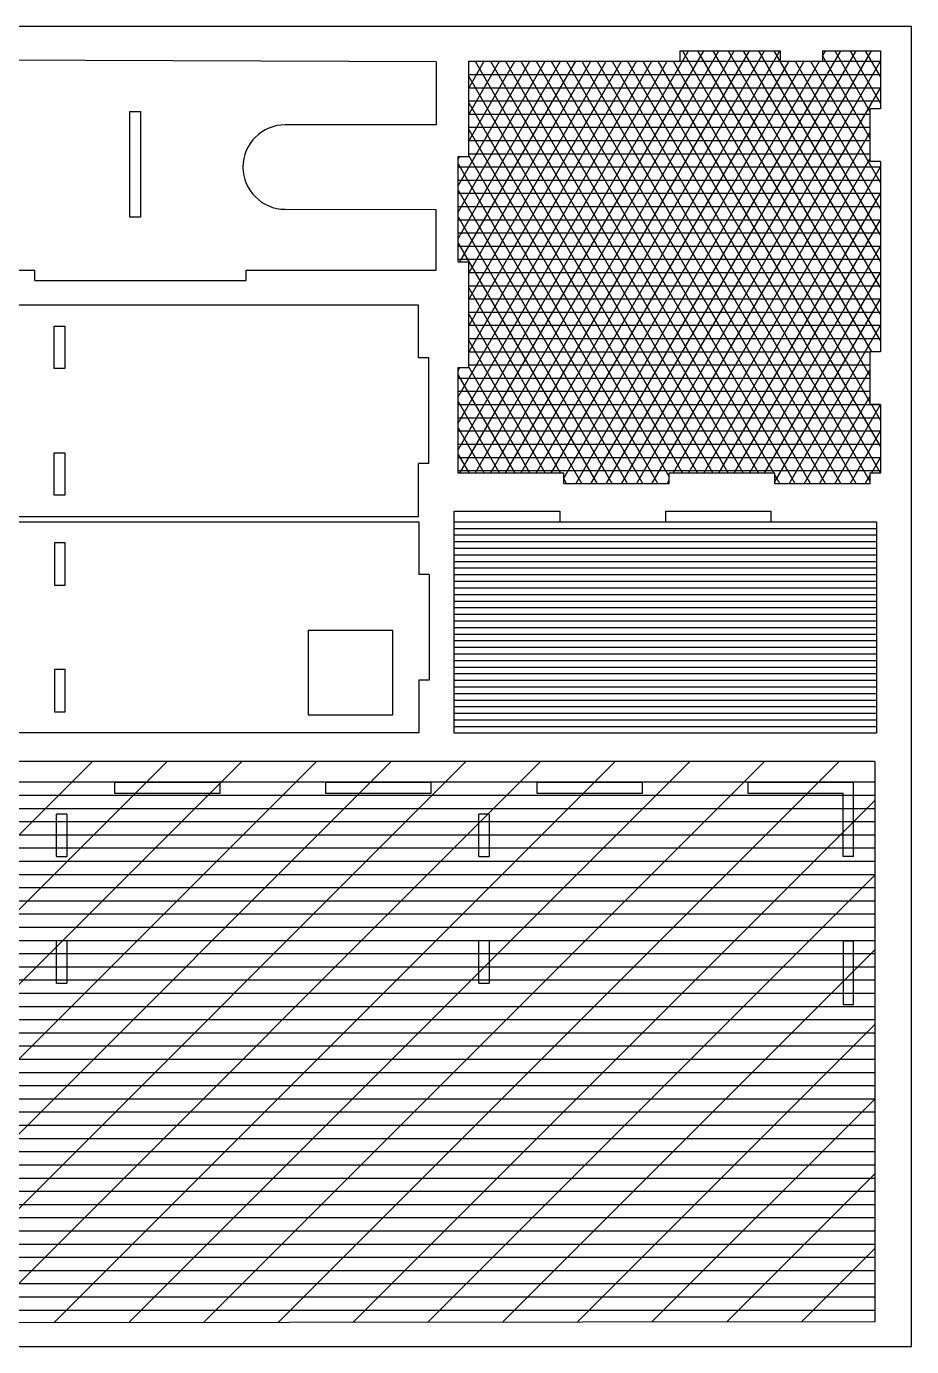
# Model space of a CAD drawing. Extents: x -442 to 263, y -399 to 649.
# Drawn here: x -73 to 263, y 149 to 649 of the extents above; entities that cross this region are included whole.
import ezdxf

# ---------------------------------------------------------------- set-up
doc = ezdxf.new("R2010")
doc.units = 0
doc.layers.get('0').update_dxf_attribs({"color": 1, "linetype": 'CONTINUOUS'})
doc.layers.add('1', color=2, linetype='CONTINUOUS')

msp = doc.modelspace()

# ---------------------------------------------------------------- linework, layer by layer
for p, q in [((174.88, 640.15), (212.88, 640.15)), ((174.88, 640.15), (174.88, 636.15)), ((212.88, 640.15), (212.88, 636.15)), ((228.88, 640.15), (250.88, 640.15)), ((228.88, 640.15), (228.88, 636.15)), ((250.88, 640.15), (250.88, 618.15)), ((82.54, 635.93), (-204.98, 637.07)), ((82.54, 635.93), (82.54, 612.07)), ((94.88, 600.15), (94.88, 636.15)), ((94.88, 636.15), (174.88, 636.15)), ((212.88, 636.15), (228.88, 636.15)), ((-33.46, 577.07), (-33.46, 617.07)), ((-33.46, 617.07), (-29.46, 617.07)), ((-29.46, 617.07), (-29.46, 577.07)), ((246.88, 618.15), (246.88, 598.15)), ((250.88, 618.15), (246.88, 618.15)), ((82.54, 612.07), (25.37, 612.09)), ((90.88, 600.15), (94.88, 600.15)), ((90.88, 560.15), (90.88, 600.15)), ((250.88, 598.15), (246.88, 598.15)), ((250.88, 598.15), (250.88, 558.15)), ((25.36, 580.09), (82.54, 580.07)), ((82.54, 557.07), (82.54, 580.07)), ((-29.46, 577.07), (-33.46, 577.07)), ((90.88, 560.15), (94.88, 560.15)), ((94.88, 520.15), (94.88, 560.15)), ((-149.46, 557.07), (-69.46, 557.07)), ((-69.46, 553.07), (-69.46, 557.07)), ((10.54, 553.07), (10.54, 557.07)), ((10.54, 557.07), (82.54, 557.07)), ((250.88, 558.15), (250.88, 526.15)), ((-69.46, 553.07), (10.54, 553.07)), ((75.84, 543.8), (-356.16, 543.8)), ((75.84, 523.8), (75.84, 543.8)), ((-62.16, 535.8), (-58.16, 535.8)), ((-62.16, 519.8), (-62.16, 535.8)), ((-58.16, 535.8), (-58.16, 519.8)), ((246.88, 526.15), (246.88, 506.15)), ((250.88, 526.15), (246.88, 526.15)), ((79.84, 523.8), (75.84, 523.8)), ((79.84, 483.8), (79.84, 523.8)), ((90.88, 520.15), (94.88, 520.15)), ((90.88, 480.15), (90.88, 520.15)), ((-58.16, 519.8), (-62.16, 519.8)), ((250.88, 506.15), (246.88, 506.15)), ((250.88, 506.15), (250.88, 480.15)), ((-62.16, 487.8), (-58.16, 487.8)), ((-62.16, 471.8), (-62.16, 487.8)), ((-58.16, 487.8), (-58.16, 471.8)), ((75.84, 463.8), (75.84, 483.8)), ((79.84, 483.8), (75.84, 483.8)), ((130.88, 480.15), (90.88, 480.15)), ((130.88, 476.15), (130.88, 480.15)), ((210.88, 480.15), (170.88, 480.15)), ((170.88, 476.15), (170.88, 480.15)), ((210.88, 476.15), (210.88, 480.15)), ((246.88, 480.15), (246.88, 476.15)), ((250.88, 480.15), (246.88, 480.15)), ((170.88, 476.15), (130.88, 476.15)), ((246.88, 476.15), (210.88, 476.15)), ((-58.16, 471.8), (-62.16, 471.8)), ((89.4, 465.74), (129.4, 465.74)), ((89.4, 381.74), (89.4, 465.74)), ((129.4, 465.74), (129.4, 461.74)), ((169.4, 465.74), (209.4, 465.74)), ((169.4, 465.74), (169.4, 461.74)), ((209.4, 465.74), (209.4, 461.74)), ((-356.16, 463.8), (75.84, 463.8)), ((-356.06, 461.76), (75.94, 461.76)), ((75.94, 461.76), (75.94, 441.76)), ((129.4, 461.74), (169.4, 461.74)), ((209.4, 461.74), (249.4, 461.74)), ((249.4, 461.74), (249.4, 381.74)), ((-58.06, 453.76), (-62.06, 453.76)), ((-62.06, 453.76), (-62.06, 437.76)), ((-58.06, 437.76), (-58.06, 453.76)), ((79.94, 441.76), (75.94, 441.76)), ((79.94, 441.76), (79.94, 401.76)), ((-62.06, 437.76), (-58.06, 437.76)), ((66.08, 420.6), (34.08, 420.6)), ((34.08, 420.6), (34.08, 388.6)), ((66.08, 388.6), (66.08, 420.6)), ((-58.06, 405.76), (-62.06, 405.76)), ((-62.06, 405.76), (-62.06, 389.76)), ((-58.06, 389.76), (-58.06, 405.76)), ((79.94, 401.76), (75.94, 401.76)), ((75.94, 401.76), (75.94, 381.76)), ((-62.06, 389.76), (-58.06, 389.76)), ((34.08, 388.6), (66.08, 388.6)), ((75.94, 381.76), (-356.06, 381.76)), ((249.4, 381.74), (89.4, 381.74)), ((248.69, 371.01), (-367.31, 371.01)), ((248.69, 371.01), (248.69, 158.79)), ((-39.31, 363.01), (-39.31, 359.01)), ((0.69, 363.01), (-39.31, 363.01)), ((0.69, 359.01), (0.69, 363.01)), ((40.69, 363.01), (40.69, 359.01)), ((80.69, 363.01), (40.69, 363.01)), ((80.69, 359.01), (80.69, 363.01)), ((160.69, 363.01), (120.69, 363.01)), ((120.69, 363.01), (120.69, 359.01)), ((160.69, 359.01), (160.69, 363.01)), ((240.69, 363.01), (200.69, 363.01)), ((200.69, 363.01), (200.69, 359.01)), ((240.69, 334.94), (240.69, 363.01)), ((-39.31, 359.01), (0.69, 359.01)), ((40.69, 359.01), (80.69, 359.01)), ((120.69, 359.01), (160.69, 359.01)), ((200.69, 359.01), (236.69, 359.01)), ((236.69, 334.94), (236.69, 359.01)), ((-61.31, 335.01), (-61.31, 351.01)), ((-57.31, 351.01), (-61.31, 351.01)), ((-57.31, 351.01), (-57.31, 335.01)), ((98.69, 335.01), (98.69, 351.01)), ((102.69, 351.01), (98.69, 351.01)), ((102.69, 351.01), (102.69, 335.01)), ((-61.31, 335.01), (-57.31, 335.01)), ((98.69, 335.01), (102.69, 335.01)), ((240.69, 334.94), (236.69, 334.94)), ((-61.31, 287.01), (-61.31, 303.01)), ((-57.31, 303.01), (-61.31, 303.01)), ((-57.31, 303.01), (-57.31, 287.01)), ((102.69, 303.01), (98.69, 303.01)), ((98.69, 287.01), (98.69, 303.01)), ((102.69, 303.01), (102.69, 287.01)), ((236.69, 302.94), (236.69, 278.88)), ((240.69, 302.94), (236.69, 302.94)), ((240.69, 278.88), (240.69, 302.94)), ((-61.31, 287.01), (-57.31, 287.01)), ((98.69, 287.01), (102.69, 287.01)), ((236.69, 278.88), (240.69, 278.88)), ((248.69, 158.79), (-220.54, 158.21))]:
    msp.add_line(p, q)
msp.add_arc((25.37, 596.09), 16, 89.9806, 269.9806)
at = {"layer": '1'}
for p, q in [((262.67, 649.36), (-437.33, 649.36)), ((262.67, 149.36), (262.67, 649.36)), ((90.88, 489.03), (178.14, 640.15)), ((91.53, 480.15), (183.91, 640.15)), ((97.31, 480.15), (189.68, 640.15)), ((103.08, 480.15), (195.46, 640.15)), ((108.85, 480.15), (201.23, 640.15)), ((114.63, 480.15), (207, 640.15)), ((120.4, 480.15), (212.78, 640.15)), ((141.19, 476.15), (235.87, 640.15)), ((146.96, 476.15), (241.65, 640.15)), ((152.73, 476.15), (247.42, 640.15)), ((175.83, 640.15), (246.88, 517.08)), ((181.6, 640.15), (247.42, 526.15)), ((187.37, 640.15), (250.88, 530.16)), ((193.15, 640.15), (250.88, 540.16)), ((198.92, 640.15), (250.88, 550.16)), ((204.69, 640.15), (250.88, 560.16)), ((210.47, 640.15), (250.88, 570.16)), ((228.88, 638.05), (230.1, 640.15)), ((233.56, 640.15), (246.88, 617.08)), ((239.34, 640.15), (250.88, 620.16)), ((245.11, 640.15), (250.88, 630.16)), ((90.88, 499.03), (170.05, 636.15)), ((90.88, 509.03), (164.28, 636.15)), ((90.88, 569.03), (129.64, 636.15)), ((90.88, 579.03), (123.87, 636.15)), ((90.88, 589.03), (118.09, 636.15)), ((91.53, 560.15), (135.41, 636.15)), ((94.88, 535.95), (152.73, 636.15)), ((94.88, 545.95), (146.96, 636.15)), ((94.88, 555.95), (141.19, 636.15)), ((94.88, 525.95), (158.51, 636.15)), ((94.88, 636.15), (250.88, 636.15)), ((94.88, 605.95), (112.32, 636.15)), ((94.88, 615.95), (106.55, 636.15)), ((94.88, 625.95), (100.77, 636.15)), ((94.88, 635.95), (95, 636.15)), ((97.31, 636.15), (187.37, 480.15)), ((103.08, 636.15), (193.15, 480.15)), ((108.85, 636.15), (198.92, 480.15)), ((114.63, 636.15), (204.69, 480.15)), ((120.4, 636.15), (210.47, 480.15)), ((126.18, 480.15), (216.24, 636.15)), ((126.18, 636.15), (218.55, 476.15)), ((130.88, 478.31), (222.02, 636.15)), ((131.95, 636.15), (224.32, 476.15)), ((135.41, 476.15), (227.79, 636.15)), ((137.72, 636.15), (230.1, 476.15)), ((143.5, 636.15), (235.87, 476.15)), ((149.27, 636.15), (241.65, 476.15)), ((155.04, 636.15), (246.88, 477.08)), ((158.51, 476.15), (250.88, 636.15)), ((160.82, 636.15), (250.88, 480.16)), ((166.59, 636.15), (250.88, 490.16)), ((172.36, 636.15), (246.88, 507.08)), ((218.55, 636.15), (250.88, 580.16)), ((224.32, 636.15), (250.88, 590.16)), ((228.88, 638.26), (246.88, 607.08)), ((94.88, 631.15), (250.88, 631.15)), ((94.88, 630.36), (181.6, 480.15)), ((94.88, 626.15), (250.88, 626.15)), ((164.28, 476.15), (250.88, 626.15)), ((94.88, 621.15), (250.88, 621.15)), ((94.88, 620.36), (175.83, 480.15)), ((94.88, 616.15), (246.88, 616.15)), ((94.88, 611.15), (246.88, 611.15)), ((94.88, 610.36), (170.88, 478.72)), ((94.88, 606.15), (246.88, 606.15)), ((172.36, 480.15), (246.88, 609.23)), ((90.88, 599.03), (91.53, 600.15)), ((94.88, 601.15), (246.88, 601.15)), ((94.88, 600.36), (166.59, 476.15)), ((90.88, 597.28), (160.82, 476.15)), ((90.88, 596.15), (250.88, 596.15)), ((178.14, 480.15), (246.88, 599.23)), ((183.91, 480.15), (250.88, 596.15)), ((90.88, 591.15), (250.88, 591.15)), ((90.88, 587.28), (155.04, 476.15)), ((90.88, 586.15), (250.88, 586.15)), ((189.68, 480.15), (250.88, 586.15)), ((90.88, 581.15), (250.88, 581.15)), ((90.88, 577.28), (149.27, 476.15)), ((90.88, 576.15), (250.88, 576.15)), ((195.46, 480.15), (250.88, 576.15)), ((90.88, 571.15), (250.88, 571.15)), ((90.88, 567.28), (143.5, 476.15)), ((90.88, 566.15), (250.88, 566.15)), ((201.23, 480.15), (250.88, 566.15)), ((90.88, 561.15), (250.88, 561.15)), ((94.88, 556.15), (250.88, 556.15)), ((207, 480.15), (250.88, 556.15)), ((94.88, 551.15), (250.88, 551.15)), ((94.88, 550.36), (137.72, 476.15)), ((94.88, 546.15), (250.88, 546.15)), ((210.88, 476.87), (250.88, 546.15)), ((94.88, 541.15), (250.88, 541.15)), ((94.88, 540.36), (129.64, 480.15)), ((94.88, 536.15), (250.88, 536.15)), ((216.24, 476.15), (250.88, 536.15)), ((94.88, 531.15), (250.88, 531.15)), ((94.88, 530.36), (123.87, 480.15)), ((94.88, 526.15), (246.88, 526.15)), ((90.88, 519.03), (91.53, 520.15)), ((94.88, 521.15), (246.88, 521.15)), ((94.88, 520.36), (118.09, 480.15)), ((90.88, 517.28), (112.32, 480.15)), ((90.88, 516.15), (246.88, 516.15)), ((222.02, 476.15), (246.88, 519.23)), ((90.88, 511.15), (246.88, 511.15)), ((90.88, 507.28), (106.55, 480.15)), ((90.88, 506.15), (250.88, 506.15)), ((227.79, 476.15), (246.88, 509.23)), ((233.56, 476.15), (250.88, 506.15)), ((247.42, 506.15), (250.88, 500.16)), ((90.88, 501.15), (250.88, 501.15)), ((90.88, 497.28), (100.77, 480.15)), ((90.88, 496.15), (250.88, 496.15)), ((239.34, 476.15), (250.88, 496.15)), ((90.88, 491.15), (250.88, 491.15)), ((90.88, 487.28), (95, 480.15)), ((90.88, 486.15), (250.88, 486.15)), ((247.42, 480.15), (250.88, 486.15)), ((90.88, 481.15), (250.88, 481.15)), ((130.88, 478), (131.95, 476.15)), ((170.05, 476.15), (170.88, 477.59)), ((210.88, 479.44), (212.78, 476.15)), ((245.11, 476.15), (246.88, 479.23)), ((89.4, 461.74), (249.4, 461.74)), ((89.4, 459.24), (249.4, 459.24)), ((89.4, 456.74), (249.4, 456.74)), ((89.4, 454.24), (249.4, 454.24)), ((89.4, 451.74), (249.4, 451.74)), ((89.4, 449.24), (249.4, 449.24)), ((89.4, 446.74), (249.4, 446.74)), ((89.4, 444.24), (249.4, 444.24)), ((89.4, 441.74), (249.4, 441.74)), ((89.4, 439.24), (249.4, 439.24)), ((89.4, 436.74), (249.4, 436.74)), ((89.4, 434.24), (249.4, 434.24)), ((89.4, 431.74), (249.4, 431.74)), ((89.4, 429.24), (249.4, 429.24)), ((89.4, 426.74), (249.4, 426.74)), ((89.4, 424.24), (249.4, 424.24)), ((89.4, 421.74), (249.4, 421.74)), ((89.4, 419.24), (249.4, 419.24)), ((89.4, 416.74), (249.4, 416.74)), ((89.4, 414.24), (249.4, 414.24)), ((89.4, 411.74), (249.4, 411.74)), ((89.4, 409.24), (249.4, 409.24)), ((89.4, 406.74), (249.4, 406.74)), ((89.4, 404.24), (249.4, 404.24)), ((89.4, 401.74), (249.4, 401.74)), ((89.4, 399.24), (249.4, 399.24)), ((89.4, 396.74), (249.4, 396.74)), ((89.4, 394.24), (249.4, 394.24)), ((89.4, 391.74), (249.4, 391.74)), ((89.4, 389.24), (249.4, 389.24)), ((89.4, 386.74), (249.4, 386.74)), ((89.4, 384.24), (249.4, 384.24)), ((-260.43, 158.21), (-47.63, 371.01)), ((-232.14, 158.21), (-19.34, 371.01)), ((-203.84, 158.23), (8.94, 371.01)), ((-175.52, 158.26), (37.22, 371.01)), ((-147.2, 158.3), (65.51, 371.01)), ((-118.88, 158.33), (93.79, 371.01)), ((-90.56, 158.37), (122.08, 371.01)), ((-62.24, 158.4), (150.36, 371.01)), ((-33.92, 158.44), (178.65, 371.01)), ((-5.6, 158.47), (206.93, 371.01)), ((22.71, 158.51), (235.21, 371.01)), ((-367.31, 363.21), (248.69, 363.21)), ((-367.31, 358.21), (248.69, 358.21)), ((51.03, 158.54), (248.69, 356.2)), ((-367.31, 353.21), (248.69, 353.21)), ((-367.31, 348.21), (248.69, 348.21)), ((-367.31, 343.21), (248.69, 343.21)), ((-367.31, 338.21), (248.69, 338.21)), ((-367.31, 333.21), (248.69, 333.21)), ((-367.31, 328.21), (248.69, 328.21)), ((79.35, 158.58), (248.69, 327.91)), ((-367.31, 323.21), (248.69, 323.21)), ((-367.31, 318.21), (248.69, 318.21)), ((-367.31, 313.21), (248.69, 313.21)), ((-367.31, 308.21), (248.69, 308.21)), ((-367.31, 303.21), (248.69, 303.21)), ((-367.31, 298.21), (248.69, 298.21)), ((107.67, 158.61), (248.69, 299.63)), ((-367.31, 293.21), (248.69, 293.21)), ((-367.31, 288.21), (248.69, 288.21)), ((-367.31, 283.21), (248.69, 283.21)), ((-367.31, 278.21), (248.69, 278.21)), ((-367.31, 273.21), (248.69, 273.21)), ((135.99, 158.65), (248.69, 271.35)), ((-367.31, 268.21), (248.69, 268.21)), ((-367.31, 263.21), (248.69, 263.21)), ((-367.31, 258.21), (248.69, 258.21)), ((-367.31, 253.21), (248.69, 253.21)), ((-367.31, 248.21), (248.69, 248.21)), ((-367.31, 243.21), (248.69, 243.21)), ((164.31, 158.68), (248.69, 243.06)), ((-367.31, 238.21), (248.69, 238.21)), ((-367.31, 233.21), (248.69, 233.21)), ((-367.31, 228.21), (248.69, 228.21)), ((-367.31, 223.21), (248.69, 223.21)), ((-367.31, 218.21), (248.69, 218.21)), ((-367.31, 213.21), (248.69, 213.21)), ((192.63, 158.72), (248.69, 214.78)), ((-367.31, 208.21), (248.69, 208.21)), ((-367.31, 203.21), (248.69, 203.21)), ((-367.31, 198.21), (248.69, 198.21)), ((-367.31, 193.21), (248.69, 193.21)), ((-367.31, 188.21), (248.69, 188.21)), ((220.95, 158.75), (248.69, 186.49)), ((-367.31, 183.21), (248.69, 183.21)), ((-367.31, 178.21), (248.69, 178.21)), ((-367.31, 173.21), (248.69, 173.21)), ((-367.31, 168.21), (248.69, 168.21)), ((-367.31, 163.21), (248.69, 163.21)), ((-437.33, 149.36), (262.67, 149.36))]:
    msp.add_line(p, q, dxfattribs=at)

doc.saveas('drawing.dxf')
